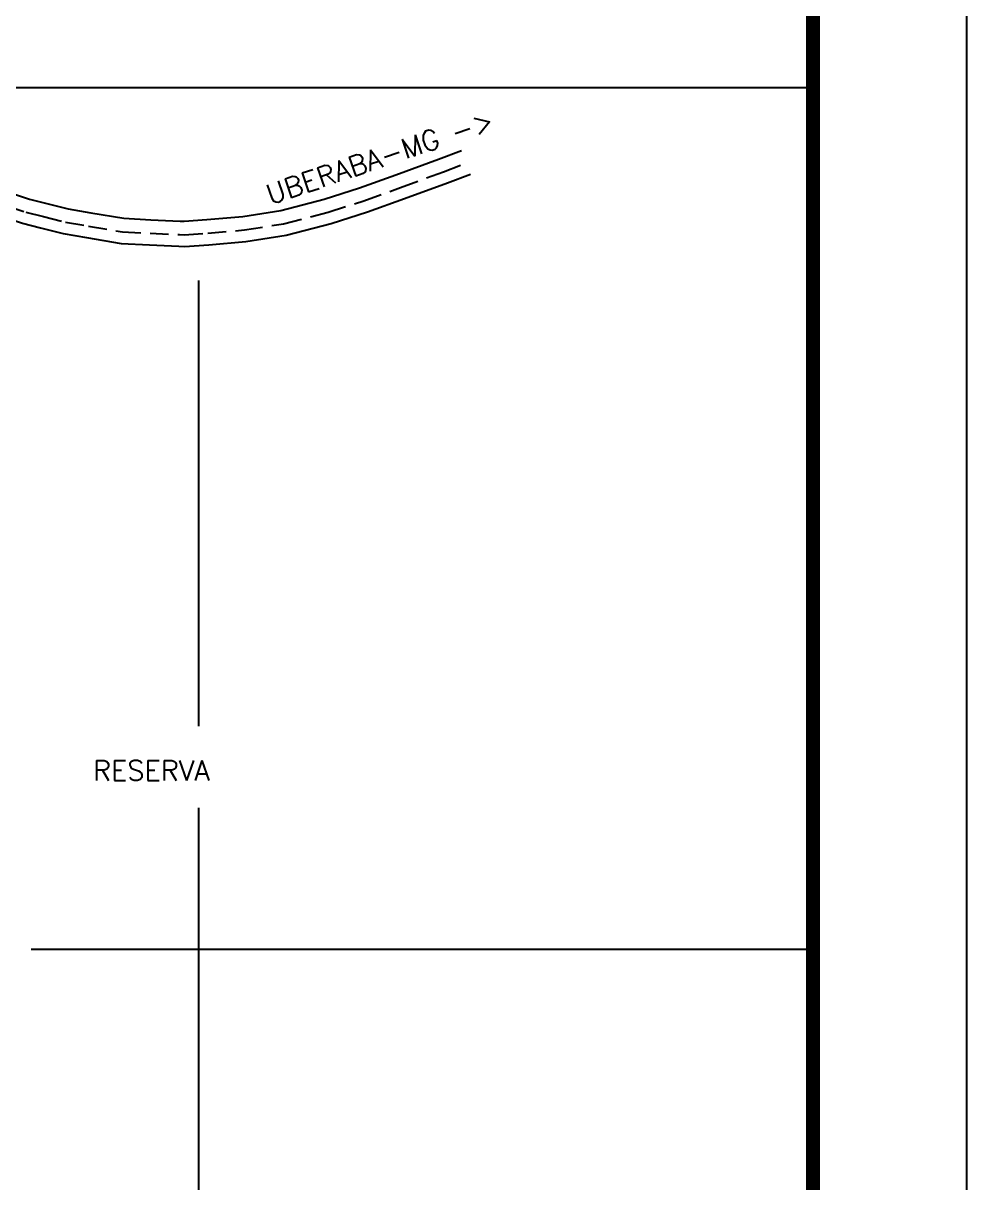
# Model space of a CAD drawing. Header units: millimetres. Extents: x 753899 to 756524, y 7808989 to 7812702.
# Drawn here: x 755757 to 756524, y 7810510 to 7811452 of the extents above; entities that cross this region are included whole.
import ezdxf

# ---------------------------------------------------------------- set-up
doc = ezdxf.new("R2010")
doc.units = ezdxf.units.MM
for name, pattern in [('CONTINUO', [0]), ('DASHED', [0.75, 0.5, -0.25]), ('LIN0', [0])]:
    doc.linetypes.add(name, pattern=pattern)
for name, color, linetype in [('MALHA', 8, 'LIN0'), ('MARGEM', 7, 'CONTINUO'), ('RODOVIA', 1, 'Continuous'), ('TEXTO', 7, 'Continuous')]:
    doc.layers.add(name, color=color, linetype=linetype)
doc.styles.add('SIMPLEX', font='simplex', dxfattribs={"height": 0.2})

msp = doc.modelspace()

# ---------------------------------------------------------------- linework, layer by layer
at = {"layer": 'MALHA', "elevation": 607.12}
for points in [[(755697.08, 7811400), (756399.06, 7811400)], [(755900, 7810881.15), (755900, 7811243.07)], [(755900, 7810133.12), (755900, 7810814.66)], [(755763.92, 7810700), (756399.06, 7810700)]]:
    msp.add_lwpolyline(points, dxfattribs=at)
at = {"layer": 'MARGEM', "color": 174, "linetype": 'LIN0', "elevation": 607.12, "flags": 128}
msp.add_lwpolyline([(756524.06, 7808989.35), (756524.06, 7812701.85), (753899.06, 7812701.85), (753899.06, 7808989.35)], close=True, dxfattribs=at)
at = {"layer": 'MARGEM', "color": 174, "linetype": 'LIN0', "const_width": 11.36, "elevation": 607.12, "flags": 128}
msp.add_lwpolyline([(756399.06, 7809407.34), (756399.06, 7812576.85), (754024.06, 7812576.85), (754024.06, 7809407.34)], close=True, dxfattribs=at)
at = {"layer": 'RODOVIA', "linetype": 'CONTINUO'}
for points in [[(754606.06, 7811888.91), (755467.66, 7811449.38), (755594.85, 7811386.56), (755700.8, 7811333.45), (755720.34, 7811324.37), (755730.11, 7811319.96), (755746.98, 7811314.47), (755762.49, 7811309.28), (755776.54, 7811305.68), (755793.95, 7811301.23), (755812.26, 7811298.12), (755839.19, 7811293.65), (755860.91, 7811292.49), (755884.93, 7811291.43), (755888.11, 7811291.24), (755906.5, 7811292.62), (755935.68, 7811295.1), (755966.68, 7811300.02), (756001.97, 7811309.21), (756030.46, 7811318.33), (756060.19, 7811329.03), (756094.88, 7811341.73), (756113.53, 7811348.73)], [(754596.76, 7811870.68), (755458.48, 7811431.1), (755585.73, 7811368.25), (755691.91, 7811315.03), (755711.81, 7811305.77), (755722.72, 7811300.85), (755740.57, 7811295.05), (755756.7, 7811289.64), (755771.47, 7811285.87), (755789.7, 7811281.2), (755808.87, 7811277.95), (755836.96, 7811273.29), (755859.91, 7811272.06), (755883.87, 7811271), (755888.26, 7811270.73), (755908.14, 7811272.23), (755938.15, 7811274.78), (755970.87, 7811279.97), (756007.67, 7811289.56), (756037.05, 7811298.96), (756067.17, 7811309.8), (756101.99, 7811322.55), (756120.72, 7811329.58)]]:
    msp.add_lwpolyline(points, dxfattribs=at)
at = {"layer": 'RODOVIA', "linetype": 'DASHED', "ltscale": 30}
msp.add_lwpolyline([(755712.79, 7811314.88), (755726.14, 7811309.68), (755743.53, 7811304.03), (755759.38, 7811298.72), (755773.82, 7811295.03), (755791.67, 7811290.46), (755810.44, 7811287.28), (755837.99, 7811282.7), (755860.38, 7811281.5), (755884.36, 7811280.44), (755888.19, 7811280.21), (755907.38, 7811281.65), (755937.01, 7811284.18), (755968.93, 7811289.24), (756005.04, 7811298.64), (756034, 7811307.92), (756063.94, 7811318.69), (756098.7, 7811331.41), (756117.4, 7811338.43)], dxfattribs=at)

# ---------------------------------------------------------------- texts
at = {"layer": 'TEXTO', "color": 7, "style": 'SIMPLEX'}
msp.add_text('UBERABA-MG ->', height=16.25, rotation=18.63986, dxfattribs=at).set_placement((755958.21, 7811304.61))
at = {"layer": 'TEXTO', "style": 'SIMPLEX'}
msp.add_text('RESERVA', height=16.25, dxfattribs=at).set_placement((755814.08, 7810836.96))

doc.saveas('drawing.dxf')
